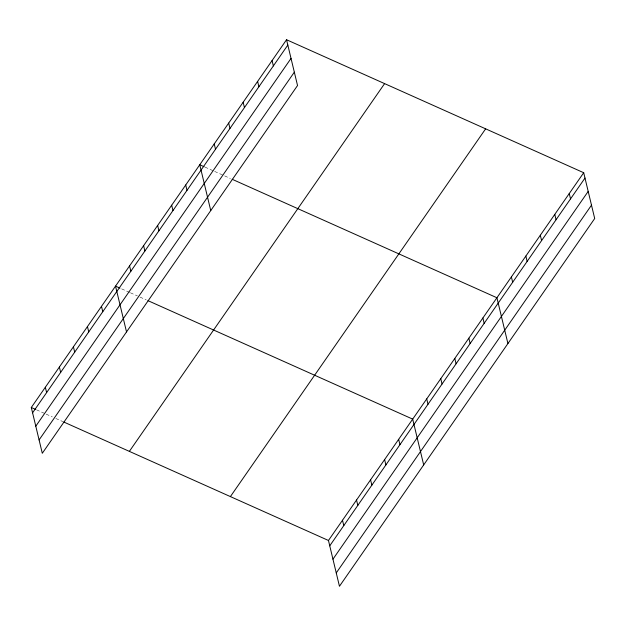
<?xml version="1.0" encoding="UTF-8"?>
<svg xmlns="http://www.w3.org/2000/svg" width="626" height="626" viewBox="0 0 626 626"><rect width="100%" height="100%" fill="white"/><g stroke="black" fill="none" stroke-linecap="round" stroke-linejoin="round"><path stroke-width="0.47" stroke-dasharray="3.13 2.35" d="M205.015 167.119L213.771 171.031M214.648 171.43L230.407 178.48M121.655 288.868L129.543 292.397M130.411 292.788L137.423 295.926M140.044 297.1L146.171 299.838M36.551 409.842L45.307 413.755M46.183 414.146L52.31 416.893M55.816 418.458L62.819 421.595"/><path stroke-width="0.94" d="M286.544 39.728L297.538 85.519L42.294 453.279L31.3 407.487L286.544 39.728L583.706 172.721L594.7 218.513L339.456 586.272L328.462 540.481L583.706 172.721M32.583 412.831L287.827 45.064M35.784 426.181L291.027 58.414M39.086 439.937L294.33 72.17M129.363 451.377L384.607 83.61M230.399 496.59L485.643 128.831M329.745 545.825L584.989 178.058M332.954 559.174L588.19 191.407M336.256 572.923L591.492 205.164M204.139 166.727L199.757 164.763L210.751 210.563M232.152 179.263L496.927 297.757L507.921 343.549M119.91 288.085L115.528 286.129L126.522 331.921M147.924 300.629L412.69 419.115L423.685 464.915M31.3 407.487L35.674 409.451M63.696 421.987L328.462 540.481M569.245 193.559L570.521 198.896M554.777 214.397L556.06 219.742M540.316 235.235L541.6 240.58M525.848 256.073L527.131 261.418M511.387 276.919L512.671 282.256M482.889 317.985L484.164 323.329M468.851 338.212L470.126 343.549M454.805 358.44L456.088 363.776M440.767 378.667L442.05 384.004M426.729 398.895L428.012 404.232M398.652 439.342L399.936 444.687M384.614 459.57L385.898 464.915M272.075 60.566L273.359 65.91M370.576 479.798L371.86 485.142M257.615 81.403L258.898 86.748M356.538 500.025L357.822 505.37M243.154 102.241L244.437 107.586M342.5 520.253L343.784 525.597M228.686 123.087L229.969 128.424M214.225 143.925L215.508 149.27M185.719 184.991L187.002 190.335M171.68 205.218L172.964 210.563M157.642 225.446L158.926 230.791M143.604 245.674L144.888 251.018M129.566 265.901L130.85 271.238M101.49 306.357L102.774 311.693M87.452 326.584L88.736 331.921M73.414 346.804L74.697 352.148M59.376 367.032L60.659 372.376M45.338 387.259L46.621 392.604"/></g></svg>
